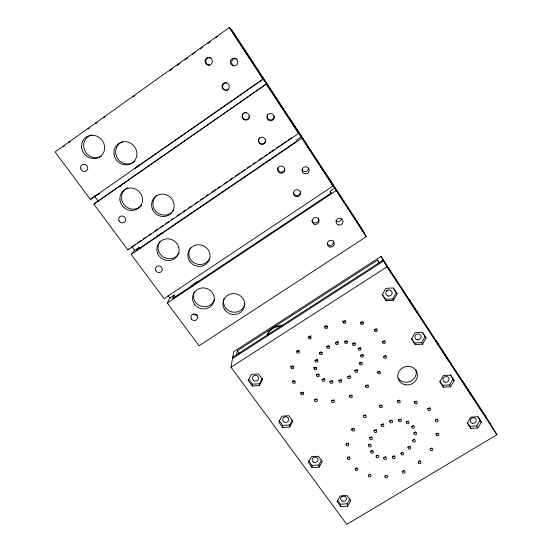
<?xml version="1.0" encoding="UTF-8"?>
<svg xmlns="http://www.w3.org/2000/svg" width="552" height="552" viewBox="0 0 552 552"><rect width="100%" height="100%" fill="white"/><g stroke="black" fill="none" stroke-linecap="round" stroke-linejoin="round"><path stroke-width="0.83" d="M311.024 335.664L310.383 337.306L308.554 337.244M338.114 341.191L337.451 342.82L335.63 342.764M360.525 355.35L360.98 357.013L362.809 357.068L363.478 355.447L362.961 354.688L362.071 354.377L360.525 355.35L362.319 355.412L362.926 354.694M248.338 379.293L248.207 380.487L252.285 386.048L259.433 385.565L259.564 383.743L262.262 378.486M252.285 386.048L252.457 384.226L248.911 379.39M236.691 354.681L237.325 350.741L377.527 260.137L378.927 262.262M462.321 380.597L485.546 416.098L496.91 434.762L346.766 524.4L230.991 367.239L233.71 351.693L381.066 256.425L409.066 299.702M174.19 295.127L172.431 298.653L331.007 193.069L330.172 191.185L334.781 188.122L366.211 236.725L199.051 345.78L167.304 303.027L169.878 297.997L174.19 295.127L175.715 297.19M248.207 380.487L251.284 374.422L258.467 373.932L262.538 379.521L259.433 385.565M289.738 427.006L292.85 421.142L288.91 415.732L281.837 416.208L278.739 422.094L282.693 427.483L289.738 427.006L289.683 424.971L292.394 419.865M393.555 300.24L392.865 298.894L396.315 292.532L397.026 293.843L393.555 300.24L386.207 300.736L382.301 294.844L385.751 288.427L393.134 287.923L397.026 293.843M319.118 467.192L322.244 461.5L318.421 456.249L311.459 456.718L308.347 462.438L312.184 467.661L319.118 467.192L318.897 464.957L321.616 459.995M411.688 338.797L414.511 343.054L421.7 342.571L425.157 336.403L422.811 332.835M426.034 337.955L422.259 332.221L414.994 332.718L411.53 338.942L415.318 344.648L422.549 344.158L426.034 337.955L425.157 336.403M347.615 506.177L350.755 500.643L347.042 495.551L340.184 496.013L337.065 501.568L340.784 506.639L347.615 506.177L347.242 503.748L349.968 498.932M439.82 381.239L442.559 385.365L449.638 384.889L453.095 378.907L450.37 374.76M454.123 380.694L450.473 375.132L443.318 375.615L439.854 381.66L443.518 387.187L450.639 386.704L454.123 380.694L453.095 378.907M467.096 422.383L469.752 426.385L476.721 425.916L480.185 420.106L477.984 416.76M481.358 422.107L477.811 416.719L470.773 417.195L467.302 423.06L470.856 428.421L477.866 427.945L481.358 422.107L480.185 420.106M299.218 350.658L298.625 351.376L296.803 351.32M293.74 366.183L292.229 367.142L290.8 366.093M327.274 326.163L325.742 327.15L324.307 326.066M345.573 321.085L344.027 322.071L342.599 320.988M322.14 352.21L321.54 352.928L319.718 352.866M317.704 359.731L317.11 360.442L315.295 360.387M329.289 346.014L328.681 346.732L326.86 346.67M316.648 367.411L315.13 368.37L313.715 367.322M303.496 392.244L301.999 393.183L300.592 392.155M319.09 374.09L318.497 374.794L316.696 374.739M362.974 322.168L362.36 322.899L360.525 322.837M347.104 341.095L346.497 341.812L344.676 341.757M324.659 378.776L324.058 379.472L322.258 379.417M354.998 343.061L354.101 342.751L352.555 343.723L353.018 345.4L354.853 345.462L355.522 343.82L354.998 343.061L354.405 343.861L352.583 343.806M332.483 380.763L331.89 381.466L330.089 381.411M317.11 398.958L316.524 399.648L314.737 399.593M360.573 347.926L359.959 348.643L358.144 348.588M376.747 329.233L376.133 329.958L374.304 329.903M139.014 247.462L136.641 250.249L296.866 141.133L296.596 140.105L301.254 136.93L332.994 186.01L164.075 298.68L131.21 254.424L134.66 250.429L139.014 247.462L140.029 248.842M341.405 379.776L340.812 380.48L339.011 380.425M350.092 375.953L349.492 376.657L347.684 376.602M361.774 362.443L360.877 362.133L359.338 363.099L359.283 364.009L360.691 365.065L362.229 364.099L362.284 363.195L361.774 362.443L360.214 363.354L359.331 363.05M357.227 369.854L356.626 370.564L354.819 370.509M334.077 399.952L333.484 400.648L331.697 400.593M384.758 341.122L384.137 341.847L382.322 341.785M351.907 395.108L351.307 395.798L349.519 395.749M385.827 355.936L385.213 356.654L383.405 356.592M367.977 385.103L367.377 385.8L365.583 385.744M379.9 371.372L379.293 372.082L377.492 372.027M354.08 428.242L353.487 428.918L351.721 428.869M365.755 414.918L365.162 415.601L363.388 415.552M348.464 442.918L347.884 443.587L346.125 443.539M381.756 405.051L381.156 405.741L379.376 405.685M349.685 456.704L349.099 457.366L347.353 457.318M399.6 400.221L398.992 400.918L397.212 400.862M376.285 429.67L375.691 430.346L373.925 430.291M371.848 436.777L371.254 437.453L369.495 437.405M383.336 423.798L382.743 424.481L380.977 424.426M370.675 444.043L370.082 444.712L368.329 444.664M391.927 420.093L391.327 420.769L389.553 420.721M416.463 401.221L415.856 401.911L414.076 401.856M400.717 419.12L400.117 419.803L398.351 419.755M408.356 421.045L407.755 421.728L405.989 421.673M385.8 456.642L384.316 457.539M413.662 425.557L412.151 426.475M429.697 407.873L429.083 408.556L427.31 408.508M394.48 455.69L393.887 456.359L392.141 456.304M415.822 431.947L414.317 432.865M414.538 439.233L413.034 440.144M410.019 446.292L409.418 446.961L407.673 446.906M437.253 419.092L435.735 420.01M438.026 433.085L437.419 433.762L435.659 433.713M420.175 460.685L418.685 461.582M93.833 204.088L266.519 83.89L93.833 204.088L127.871 249.925L128.878 248.807M269.79 88.748L261.793 76.535M366.211 236.725L361.111 227.348L232.558 30.988L229.225 27.6L55.09 151.917L90.369 199.424L99.236 193.566L96.138 195.491M88.099 129.051L89.5 128.05M95.806 123.544L97.207 122.544M103.514 118.038L104.915 117.038M132.949 97.014L135.047 95.51M169.388 70.98L172.189 68.979M177.095 65.474L179.904 63.473M184.81 59.968L187.611 57.967M192.517 54.462L195.318 52.461M200.224 48.956L202.329 47.451M207.931 43.449L210.036 41.945M215.646 37.943L217.743 36.439M63.232 146.735L64.612 145.756M68.738 142.823L70.118 141.843M90.369 199.424L263.297 78.977L136.737 167.063M133.322 245.771L135.44 244.322M137.551 242.873L141.077 240.458M143.196 239.016L146.018 237.084M148.84 235.152L150.951 233.703M154.477 231.295L158.003 228.88M160.121 227.431L162.944 225.506M165.766 223.574L168.588 221.642M171.403 219.717L173.521 218.268M177.075 215.839L180.635 213.417M182.767 211.961L185.61 210.022M188.453 208.083L191.302 206.144M194.856 203.722L197.699 201.777M200.542 199.838L203.391 197.899M206.234 195.96L208.366 194.504M211.92 192.082L215.48 189.66M217.612 188.204L220.455 186.265M224.008 183.837L227.569 181.415M229.701 179.959L232.544 178.02M235.387 176.081L239.658 173.169M241.079 172.203L244.633 169.774M247.475 167.836L250.325 165.897M253.168 163.958L255.3 162.502M258.853 160.08L262.414 157.651M264.546 156.202L267.389 154.263M268.81 153.29L274.503 149.413M276.635 147.957L279.478 146.018M280.899 145.045L286.591 141.167M288.013 140.201L291.566 137.772M127.871 249.925L298.563 133.453L298.149 132.19M131.21 254.424L301.744 138.31M167.304 303.027L336.065 190.695M232.744 357.227L383.164 260.13L490.528 424.281M232.516 358.503L383.647 260.986M230.991 367.239L386.973 266.837L381.066 256.425M294.685 381.466L292.884 381.411L292.353 380.68M372.338 451.025L370.585 450.97M376.754 455.669L377.651 455.434M401.49 452.964L402.38 452.73M430.498 448.59L431.395 448.355M356.868 468.199L355.129 468.151M369.074 474.761L369.957 474.527M385.517 475.672L386.407 475.444M402.912 471.063L403.802 470.828M382.108 294.181L385.565 299.391L392.865 298.894M252.457 384.226L259.564 383.743M279.243 420.755L282.686 425.447L289.683 424.971M308.665 460.872L312.004 465.426L318.897 464.957M337.672 500.422L340.446 504.211L347.242 503.748M94.288 195.905L98.387 201.439M131.7 246.433L134.771 250.587M168.084 295.575L170.133 298.342M237.325 350.741L239.347 353.508M330.172 191.185L331.579 193.324M393.307 287.958L395.887 291.884M386.973 266.837L496.91 434.762M230.784 29.187L363.83 232.344M230.501 28.904L364.258 233.13M229.225 27.6L262.855 78.943M266.154 83.98L298.563 133.453M467.999 389.857L471.505 395.667L461.976 380.652M465.957 386.628L436.046 340.446L439.199 345.745M444.877 354.529L448.99 361.415L432.457 335.554M436.729 341.971L408.97 299.074L411.613 303.6M414.78 308.547L417.367 312.963L408.383 298.77M476.721 425.916L477.866 427.945M449.638 384.889L450.639 386.704M469.752 426.385L470.856 428.421M377.527 260.137L378.976 262.835M421.7 342.571L422.549 344.158M442.559 385.365L443.518 387.187M414.511 343.054L415.318 344.648M335.989 189.826L327.536 176.385L328.523 178.427M331.78 183.54L332.994 186.01M385.565 299.391L386.207 300.736M307.298 146.025L306.581 144.217L291.553 121.261L291.849 122.427M340.446 504.211L340.784 506.639M312.004 465.426L312.184 467.661M282.686 425.447L282.693 427.483M273.481 118.473A3.595 3.505 81.8 0 1 272.798 119.094M341.591 218.116A3.422 3.353 -32.5 0 1 335.913 220.89M197.409 314.999A3.326 3.16 16.4 0 1 193.552 313.784M244.874 303.876A10.785 10.343 10.9 0 1 231.702 311.887A10.785 10.343 10.9 0 1 223.995 298.618M274.289 116.058A3.616 3.526 81.7 0 1 270.114 119.839A3.616 3.526 81.7 0 1 267.596 114.706M173.583 210.229A11.364 10.902 39.8 0 1 156.768 212.182A11.364 10.902 39.8 0 1 156.844 195.298M179.138 252.761A11.13 10.647 30 0 1 163.668 257.163A11.13 10.647 30 0 1 160.059 241.5M308.527 167.987A3.491 3.457 -73.6 0 1 301.792 169.354M214.528 299.612A10.847 10.364 17.2 0 1 200.369 305.911A10.847 10.364 17.2 0 1 194.352 291.746M191.951 286.143A16.27 15.546 17.1 0 1 197.457 282.479M191.689 286.074A16.222 15.497 17.2 0 1 198.52 281.527M141.526 205.365A11.468 10.888 41.3 0 1 123.965 204.53A11.468 10.888 41.3 0 1 127.864 187.742M209.746 258.55A11.04 10.647 25.2 0 1 194.594 263.118A11.04 10.647 25.2 0 1 190.44 247.924M157.575 236.173A16.691 15.967 29.9 0 1 161.136 233.889M157.361 236.215A16.636 15.911 30 0 1 162.316 233.034M333.567 240.962A3.429 3.353 -21.6 0 1 331.373 245.24A3.429 3.353 -21.6 0 1 327.06 243.149M318.518 218.426A3.457 3.415 -23.8 0 1 316.33 222.767A3.457 3.415 -23.8 0 1 311.97 220.648M134.999 161.17A11.751 11.123 49.3 0 1 117.5 158.286A11.751 11.123 49.3 0 1 122.765 141.664M120.088 186.169A17.202 16.332 41.3 0 1 124.579 183.098M120.039 186.424A17.146 16.277 41.3 0 1 122.613 184.168M265.719 139.973A3.616 3.547 74.8 0 1 261.075 143.63A3.616 3.547 74.8 0 1 259.481 137.841M249.242 117.659A3.678 3.574 73.5 0 1 243.687 118.797A3.678 3.574 73.5 0 1 243.963 112.987M244.798 112.567A3.678 3.574 73.5 0 1 246.647 112.435M249.573 115.796A3.678 3.574 73.5 0 1 249.525 116.755M284.749 168.47A3.54 3.512 80 0 1 281.03 172.238A3.54 3.512 80 0 1 277.794 168.029M300.322 191.799A3.491 3.478 -45.4 0 1 297.073 195.512A3.491 3.478 -45.4 0 1 293.367 192.275M101.395 156.23A11.861 11.109 49 0 1 84.629 150.31A11.861 11.109 49 0 1 92.067 134.923M233.696 65.847A3.754 3.588 76.9 0 1 231.964 60.83A3.754 3.588 76.9 0 1 236.746 59.126M139.435 164.903A17.567 16.629 49.3 0 1 134.716 168.194M139.449 164.662A17.623 16.684 49.3 0 1 134.219 168.498M209.808 65.212A3.816 3.636 72.4 0 1 205.868 60.672A3.816 3.636 72.4 0 1 210.988 58.008M228.321 89.603A3.754 3.602 72.8 0 1 222.711 87.223A3.754 3.602 72.8 0 1 226.865 82.828M267.016 335.271A14.221 13.517 -0.4 0 1 282.624 325.756M267.209 335.326A14.262 13.552 -0.4 0 1 281.127 326.349M415.897 370.033A9.846 9.143 -17.8 0 1 410.515 381.253A9.846 9.143 -17.8 0 1 398.199 378.21M387.918 290.159A3.098 2.96 -24.1 0 1 386.4 290.662M290.897 366.907L291.394 368.563L293.222 368.619L293.816 367.908L293.319 366.252L292.415 365.948L290.897 366.907M292.457 381.584L292.953 383.219L294.768 383.274L295.361 382.57L294.865 380.935L293.968 380.632L292.457 381.584M296.396 351.293L296.9 352.963L298.729 353.018L299.329 352.3L298.832 350.63L297.928 350.32L296.396 351.293M300.75 393.134L301.233 394.749L303.041 394.804L303.635 394.107L303.145 392.486L302.255 392.182L300.75 393.134M308.23 337.127L308.72 338.811L310.562 338.866L311.169 338.141L310.672 336.458L309.769 336.14L308.23 337.127M313.957 368.149L314.44 369.799L316.262 369.854L316.862 369.143L316.379 367.487L315.475 367.183L313.957 368.149M315.013 360.415L315.496 362.077L317.324 362.133L317.924 361.415L317.441 359.759L316.544 359.449L315.013 360.415M314.454 399.883L314.937 401.497L316.731 401.552L317.324 400.856L316.848 399.241L315.958 398.937L314.454 399.883M316.427 374.87L316.903 376.512L318.725 376.567L319.318 375.857L318.842 374.215L317.945 373.911L316.427 374.87M319.47 352.852L319.953 354.515L321.781 354.577L322.382 353.86L321.906 352.19L321.002 351.879L319.47 352.852M324.617 326.639L325.1 328.337L326.95 328.399L327.557 327.667L327.074 325.963L326.163 325.645L324.617 326.639M322.03 379.576L322.506 381.211L324.321 381.266L324.914 380.563L324.438 378.927L323.548 378.624L322.03 379.576M326.66 346.615L327.136 348.291L328.971 348.346L329.578 347.622L329.095 345.952L328.198 345.635L326.66 346.615M329.91 381.584L330.386 383.212L332.194 383.267L332.794 382.564L332.325 380.928L331.428 380.625L329.91 381.584M331.531 400.89L332 402.498L333.794 402.553L334.395 401.856L333.925 400.248L333.042 399.945L331.531 400.89M335.485 342.682L335.961 344.358L337.796 344.413L338.404 343.689L337.934 342.012L337.03 341.702L335.485 342.682M338.887 380.583L339.356 382.219L341.164 382.274L341.771 381.57L341.302 379.935L340.411 379.631L338.887 380.583M343.027 321.526L343.503 323.23L345.352 323.293L345.966 322.554L345.49 320.85L344.586 320.533L343.027 321.526M344.586 341.66L345.055 343.344L346.891 343.399L347.505 342.675L347.035 340.998L346.132 340.681L344.586 341.66M347.622 376.74L348.084 378.375L349.899 378.43L350.506 377.727L350.044 376.084L349.154 375.781L347.622 376.74M346.049 444.105L346.504 445.664L348.271 445.719L348.864 445.043L348.409 443.484L347.539 443.194L346.049 444.105M349.471 396.012L349.927 397.626L351.727 397.681L352.328 396.985L351.872 395.37L350.989 395.066L349.471 396.012M347.291 457.974L347.739 459.512L349.499 459.568L350.085 458.898L349.637 457.353L348.774 457.063L347.291 457.974M354.805 370.606L355.267 372.255L357.082 372.31L357.689 371.599L357.227 369.95L356.337 369.647L354.805 370.606M351.686 429.346L352.135 430.919L353.915 430.974L354.508 430.291L354.06 428.711L353.183 428.421L351.686 429.346M358.151 348.54L358.607 350.209L360.435 350.272L361.049 349.547L360.594 347.877L359.697 347.567L358.151 348.54M360.553 322.616L361.015 324.321L362.857 324.383L363.478 323.644L363.016 321.947L362.112 321.63L360.553 322.616M355.115 468.876L355.557 470.407L357.31 470.456L357.896 469.793L357.454 468.262L356.592 467.972L355.115 468.876M363.423 415.939L363.871 417.533L365.659 417.588L366.259 416.898L365.81 415.304L364.934 415.007L363.423 415.939M365.638 385.945L366.086 387.573L367.894 387.628L368.501 386.924L368.053 385.296L367.163 384.992L365.638 385.945M374.415 329.73L374.87 331.421L376.712 331.483L377.333 330.751L376.878 329.054L375.981 328.744L374.415 329.73M368.398 445.236L368.839 446.796L370.606 446.844L371.199 446.175L370.758 444.615L369.895 444.325L368.398 445.236M369.571 437.929L370.012 439.495L371.779 439.551L372.379 438.874L371.938 437.308L371.075 437.011L369.571 437.929M368.287 475.237L368.722 476.762L370.468 476.804L371.061 476.148L370.627 474.623L369.771 474.341L368.287 475.237M370.668 451.584L371.11 453.137L372.869 453.185L373.462 452.516L373.028 450.963L372.165 450.673L370.668 451.584M377.623 372.131L378.072 373.773L379.886 373.828L380.494 373.124L380.052 371.482L379.162 371.172L377.623 372.131M374.035 430.781L374.47 432.354L376.25 432.402L376.843 431.719L376.409 430.146L375.539 429.856L374.035 430.781M382.488 341.695L382.929 343.372L384.765 343.434L385.386 342.709L384.937 341.026L384.04 340.715L382.488 341.695M379.521 406.017L379.955 407.617L381.749 407.673L382.357 406.976L381.915 405.375L381.039 405.078L379.521 406.017M376.022 456.028L376.45 457.573L378.21 457.622L378.803 456.952L378.375 455.407L377.513 455.124L376.022 456.028M383.578 356.599L384.019 358.262L385.841 358.317L386.455 357.599L386.014 355.943L385.123 355.633L383.578 356.599M381.128 424.874L381.563 426.454L383.336 426.51L383.944 425.827L383.509 424.24L382.639 423.95L381.128 424.874M383.633 457.912L384.061 459.45L385.813 459.499L386.414 458.836L385.986 457.291L385.123 457.001L383.633 457.912M384.847 476.155L385.268 477.68L387.014 477.728L387.607 477.066L387.18 475.548L386.331 475.265L384.847 476.155M389.767 421.142L390.195 422.728L391.975 422.777L392.575 422.094L392.148 420.507L391.278 420.217L389.767 421.142M392.362 456.952L392.789 458.498L394.542 458.546L395.142 457.877L394.721 456.332L393.859 456.049L392.362 456.952M397.474 401.159L397.902 402.767L399.689 402.822L400.303 402.125L399.876 400.517L398.999 400.221L397.474 401.159M398.613 420.169L399.041 421.756L400.821 421.804L401.421 421.121L401 419.534L400.131 419.244L398.613 420.169M400.911 453.302L401.332 454.848L403.091 454.896L403.691 454.227L403.271 452.681L402.415 452.398L400.911 453.302M406.3 422.107L406.721 423.688L408.501 423.743L409.108 423.053L408.687 421.473L407.824 421.176L406.3 422.107M402.346 471.518L402.76 473.043L404.506 473.092L405.106 472.429L404.692 470.904L403.836 470.621L402.346 471.518M407.997 447.493L408.411 449.052L410.171 449.1L410.771 448.424L410.357 446.872L409.501 446.582L407.997 447.493M411.64 426.641L412.061 428.221L413.834 428.269L414.442 427.593L414.028 426.013L413.158 425.716L411.64 426.641M414.448 402.16L414.862 403.767L416.656 403.822L417.271 403.126L416.85 401.518L415.98 401.221L414.448 402.16M412.537 440.399L412.944 441.959L414.711 442.007L415.318 441.331L414.904 439.772L414.041 439.482L412.537 440.399M413.821 433.072L414.241 434.645L416.008 434.693L416.615 434.017L416.201 432.444L415.339 432.154L413.821 433.072M418.23 461.976L418.637 463.514L420.382 463.563L420.983 462.893L420.583 461.362L419.727 461.072L418.23 461.976M427.765 408.853L428.179 410.446L429.96 410.502L430.581 409.812L430.167 408.211L429.304 407.914L427.765 408.853M430.111 448.9L430.519 450.453L432.271 450.501L432.878 449.832L432.478 448.279L431.623 447.989L430.111 448.9M435.376 420.134L435.783 421.721L437.557 421.769L438.171 421.086L437.77 419.499L436.908 419.209L435.376 420.134M436.17 434.217L436.57 435.783L438.336 435.832L438.943 435.155L438.55 433.589L437.688 433.299L436.17 434.217M338.811 224.995A3.498 3.429 -31.4 0 0 342.854 220.496A3.498 3.429 -31.4 0 0 336.962 219.344A3.498 3.429 -31.4 0 0 338.811 224.995M191.537 319.139A3.402 3.229 16.1 0 0 197.381 318.745A3.402 3.229 16.1 0 0 193.959 314.088A3.402 3.229 16.1 0 0 191.537 319.139M224.878 309.879A10.895 10.44 10.8 0 0 243.653 308.665A10.895 10.44 10.8 0 0 232.909 293.623A10.895 10.44 10.8 0 0 224.878 309.879M307.609 173.3A3.574 3.54 -71.8 0 0 307.229 167.125A3.574 3.54 -71.8 0 0 302.11 170.575A3.574 3.54 -71.8 0 0 307.609 173.3M118.935 220.579A3.595 3.395 37.7 0 0 124.973 221.738A3.595 3.395 37.7 0 0 122.689 216.053A3.595 3.395 37.7 0 0 118.935 220.579M267.258 115.54A3.705 3.609 81.6 0 0 270.784 120.874A3.705 3.609 81.6 0 0 273.502 115.12A3.705 3.609 81.6 0 0 267.258 115.54M119.943 199.969A11.585 10.992 41.1 0 0 137.979 208.58A11.585 10.992 41.1 0 0 135.661 189.129A11.585 10.992 41.1 0 0 119.943 199.969M152.317 208.932A11.482 11.005 39.5 0 0 171.637 212.713A11.482 11.005 39.5 0 0 164.586 194.345A11.482 11.005 39.5 0 0 152.317 208.932M157.575 253.195A11.24 10.743 29.7 0 0 176.599 256.852A11.24 10.743 29.7 0 0 169.685 239.03A11.24 10.743 29.7 0 0 157.575 253.195M189.922 261.579A11.15 10.743 25 0 0 209.029 260.337A11.15 10.743 25 0 0 197.906 244.764A11.15 10.743 25 0 0 189.922 261.579M194.532 304.269A10.957 10.46 17 0 0 213.355 303.048A10.957 10.46 17 0 0 202.425 287.937A10.957 10.46 17 0 0 194.532 304.269M330.089 247.02A3.464 3.388 -21.3 0 0 334.091 242.583A3.464 3.388 -21.3 0 0 328.24 241.452A3.464 3.388 -21.3 0 0 330.089 247.02M314.888 224.333A3.491 3.443 -23.3 0 0 318.897 219.834A3.491 3.443 -23.3 0 0 312.991 218.675A3.491 3.443 -23.3 0 0 314.888 224.333M258.743 139.228A3.65 3.581 74.6 0 0 262.255 144.472A3.65 3.581 74.6 0 0 264.939 138.807A3.65 3.581 74.6 0 0 258.743 139.228M155.657 270.335A3.491 3.319 27.1 0 0 161.57 271.446A3.491 3.319 27.1 0 0 159.397 265.954A3.491 3.319 27.1 0 0 155.657 270.335M114.002 154.042A11.875 11.233 49.1 0 0 132.335 162.93A11.875 11.233 49.1 0 0 129.948 142.878A11.875 11.233 49.1 0 0 114.002 154.042M230.729 60.34A3.85 3.678 76.7 0 0 234.386 65.867A3.85 3.678 76.7 0 0 237.091 59.906A3.85 3.678 76.7 0 0 230.729 60.34M242.362 114.775A3.712 3.609 73.4 0 0 245.93 120.108A3.712 3.609 73.4 0 0 248.607 114.347A3.712 3.609 73.4 0 0 242.362 114.775M297.231 196.691A3.526 3.512 -41.8 0 0 299.936 191.22A3.526 3.512 -41.8 0 0 293.85 191.627A3.526 3.512 -41.8 0 0 297.231 196.691M278.049 168.043A3.574 3.547 79.7 0 0 281.492 173.19A3.574 3.547 79.7 0 0 284.183 167.629A3.574 3.547 79.7 0 0 278.049 168.043M81.641 147.681A11.985 11.219 48.8 0 0 100.133 156.616A11.985 11.219 48.8 0 0 97.525 136.468A11.985 11.219 48.8 0 0 81.641 147.681M80.64 168.112A3.712 3.464 45.6 0 0 86.388 170.851A3.712 3.464 45.6 0 0 85.553 164.641A3.712 3.464 45.6 0 0 80.64 168.112M222.339 84.891A3.795 3.643 72.6 0 0 225.982 90.328A3.795 3.643 72.6 0 0 228.645 84.456A3.795 3.643 72.6 0 0 222.339 84.891M205.344 59.512A3.857 3.671 72.3 0 0 209.042 65.046A3.857 3.671 72.3 0 0 211.706 59.078A3.857 3.671 72.3 0 0 205.344 59.512M253.52 380.39A3.077 2.884 3 0 0 258.55 378.755A3.077 2.884 3 0 0 254.5 375.484A3.077 2.884 3 0 0 253.52 380.39M405.327 384.765A9.936 9.211 -17.7 0 0 417.112 372.641A9.936 9.211 -17.7 0 0 400.49 369.557A9.936 9.211 -17.7 0 0 405.327 384.765M283.776 421.728A3.029 2.801 -1.5 0 0 288.744 420.134A3.029 2.801 -1.5 0 0 284.791 416.967A3.029 2.801 -1.5 0 0 283.776 421.728M342.205 501.078A2.939 2.636 -6.7 0 0 346.483 498.504A2.939 2.636 -6.7 0 0 341.964 496.517A2.939 2.636 -6.7 0 0 342.205 501.078M313.757 462.203A2.988 2.719 -4.6 0 0 318.076 459.554A2.988 2.719 -4.6 0 0 313.46 457.504A2.988 2.719 -4.6 0 0 313.757 462.203M445.257 382.205A3.091 2.836 -21.1 0 0 448.948 378.444A3.091 2.836 -21.1 0 0 443.808 377.499A3.091 2.836 -21.1 0 0 445.257 382.205M417.215 339.797A3.133 2.932 -22.1 0 0 420.934 335.92A3.133 2.932 -22.1 0 0 415.704 334.947A3.133 2.932 -22.1 0 0 417.215 339.797M472.436 423.315A3.043 2.746 -20.4 0 0 476.1 419.665A3.043 2.746 -20.4 0 0 471.056 418.754A3.043 2.746 -20.4 0 0 472.436 423.315M388.284 296.031A3.181 3.029 -23.7 0 0 392.017 292.036A3.181 3.029 -23.7 0 0 386.69 291.021A3.181 3.029 -23.7 0 0 388.284 296.031"/></g></svg>
